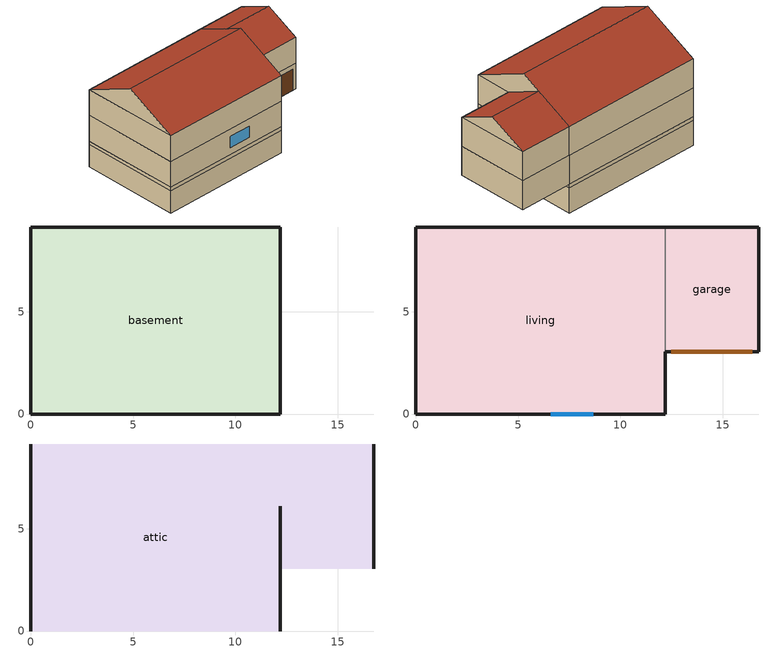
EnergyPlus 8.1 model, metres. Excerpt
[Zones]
basement
 floor ground (GrndUninsFinBFloor): 12.19,9.14 12.19,0 0,0 0,9.14 z-2.44
 wall outside (FBsmtRimJoist): 0,9.14 0,0 12.19,0 12.19,9.14 0,9.14 z-0.3:0
 wall ground (GrndInsFinWall): 0,0 12.19,0 12.19,9.14 0,9.14 0,0 z-2.44:-0.3
garage
 floor ground (GrndUninsUnfinGrgFloor): 16.76,9.14 16.76,3.05 12.19,3.05 12.19,9.14 z0
 wall outside (ExtUninsUnfinWall): 12.19,3.05 16.76,3.05 16.76,9.14 12.19,9.14 z0:2.44
 wall to living (RevUnfinInsFinWall): 12.19,9.14 12.19,3.05 z0:2.44
 door (GarageDoors): 12.49,3.05 16.45,3.05 z0:2
living
 floor to basement (FinUninsFinFloor): 12.19,9.14 12.19,0 0,0 0,9.14 z0
 floor to garage (UnfinInsFinFloor): 16.76,9.14 16.76,3.05 12.19,3.05 12.19,9.14 z2.44
 floor adiabatic (FinUninsFinFloor): 12.19,9.14 12.19,0 0,0 0,9.14 z2.44
 wall outside (ExtInsFinWall): 12.19,9.14 0,9.14 0,0 12.19,0 12.19,3.05 16.76,3.05 16.76,9.14 12.19,9.14 z2.44:4.88; 12.19,9.14 0,9.14 0,0 12.19,0 12.19,3.05 z0:2.44
 window (Sub Surface 1-Glass): 6.6,0 8.67,0 z0.66:1.72
 ceiling adiabatic (RevFinUninsFinFloor): 12.19,0 12.19,9.14 0,9.14 0,0 z2.44
attic
 floor to living (FinInsUnfinUAFloor): 12.19,9.14 12.19,0 0,0 0,9.14 z4.88; 16.76,9.14 16.76,3.05 12.19,3.05 12.19,9.14 z4.88
 wall outside (ExtUninsUnfinWall): 12.19,4.57,7.16 12.19,0,4.88 12.19,3.05,4.88 12.19,6.1,6.4; 0,4.57,7.16 0,9.14,4.88 0,0,4.88; 16.76,6.1,6.4 16.76,3.05,4.88 16.76,9.14,4.88
 roof outside (UnfinInsExtRoof): 12.19,4.57,7.16 12.19,9.14,4.88 0,9.14,4.88 0,4.57,7.16; 0,4.57,7.16 0,0,4.88 12.19,0,4.88 12.19,4.57,7.16; 16.76,6.1,6.4 16.76,9.14,4.88 12.19,9.14,4.88 12.19,6.1,6.4; 12.19,6.1,6.4 12.19,3.05,4.88 16.76,3.05,4.88 16.76,6.1,6.4
[Building]
simple residential geometry
[Site:Location]
Site 1: Latitude {deg}=39.74; Longitude {deg}=-105.18; Time Zone {hr}=-7; Elevation {m}=1829
[SizingPeriod:DesignDay] Day of Month=21; Dry-Bulb Temperature Range Modifier Type=DefaultMultipliers; Barometric Pressure {Pa}=81198; Rain Indicator=No; Snow Indicator=No; Daylight Saving Time Indicator=No
Name | Month | Day Type | Maximum Dry-Bulb Temperature {C} | Daily Dry-Bulb Temperature Range {deltaC} | Humidity Condition Type | Wetbulb or DewPoint at Maximum Dry-Bulb {C} | Wind Speed {m/s} | Wind Direction {deg} | Solar Model Indicator | ASHRAE Clear Sky Optical Depth for Beam Irradiance (taub) | ASHRAE Clear Sky Optical Depth for Diffuse Irradiance (taud) | Enthalpy at Maximum Dry-Bulb {J/kg} | Sky Clearness
Denver Centennial  Golden   N Ann Clg .4% Condns DB=>MWB | 7 | SummerDesignDay | 33 | 15.2 | Wetbulb | 15.7 | 4.9 | 0 | ASHRAETau | 0.424 | 2.025
Denver Centennial  Golden   N Ann Clg .4% Condns DP=>MDB | 7 | SummerDesignDay | 20.2 | 15.2 | Dewpoint | 16.1 | 4.9 | 0 | ASHRAETau | 0.424 | 2.025
Denver Centennial  Golden   N Ann Clg .4% Condns Enth=>MDB | 7 | SummerDesignDay | 27.3 | 15.2 | Enthalpy |  | 4.9 | 0 | ASHRAETau | 0.424 | 2.025 | 59700
Denver Centennial  Golden   N Ann Clg .4% Condns WB=>MDB | 7 | SummerDesignDay | 27.3 | 15.2 | Wetbulb | 18.4 | 4.9 | 0 | ASHRAETau | 0.424 | 2.025
Denver Centennial  Golden   N Ann Htg 99.6% Condns DB | 12 | WinterDesignDay | -18.8 | 0 | Wetbulb | -18.8 | 3 | 340 | ASHRAEClearSky |  |  |  | 0
Denver Centennial  Golden   N Ann Htg Wind 99.6% Condns WS=>MCDB | 12 | WinterDesignDay | 3.9 | 0 | Wetbulb | 3.9 | 12.2 | 340 | ASHRAEClearSky |  |  |  | 0
Denver Centennial  Golden   N Ann Hum_n 99.6% Condns DP=>MCDB | 12 | WinterDesignDay | -10.9 | 0 | Dewpoint | -21.6 | 3 | 340 | ASHRAEClearSky |  |  |  | 0
[Material]
Name | Roughness | Thickness {m} | Conductivity {W/m-K} | Density {kg/m3} | Specific Heat {J/kg-K} | Thermal Absorptance | Solar Absorptance | Visible Absorptance
AddforCTFCalc; Plywood-3_4in; Plywood-3_4in 1; Plywood-3_4in 2 | Rough | 0.01905 | 0.11544 | 512.591 | 1214.172 | 0.9 | 0.7 | 0.7
CarpetBareLayer; CarpetBareLayer 1 | Rough | 0.0127 | 0.0433377 | 54.4628 | 1339.776 | 0.9 | 0.9 | 0.7
Concrete-4in; Concrete-4in 1 | Rough | 0.1016 | 1.3112 | 2242.58 | 837.36 | 0.9 | 0.7 | 0.7
Concrete-8in | Rough | 0.2032 | 1.3112 | 2242.58 | 837.36 | 0.9 | 0.7 | 0.7
ExteriorFinish; ExteriorFinish 2 | Rough | 0.009525 | 0.0894213 | 177.805 | 1046.7 | 0.9 | 0.3 | 0.3
ExteriorFinish 1 | Rough | 0.009525 | 0.0901424 | 177.805 | 1046.7 | 0.9 | 0.3 | 0.3
FBsmtFurnitureMaterial | Rough | 0.1524 | 1.38528 | 640.739 | 1214.172 | 0.9 | 0.7 | 0.7
FBsmtJoistandCavity | Rough | 0.23495 | 0.584108 | 40.863 | 1209.66 | 0.9 | 0.7 | 0.7
FloorMass; FloorMass 1 | Rough | 0.015875 | 0.11544 | 544.628 | 1214.172 | 0.9 | 0.6 | 0.7
GarageDoorMaterial | Smooth | 0.0633984 | 0.0873133 | 512.591 | 1214.172 | 0.9 | 0.7 | 0.7
GarageFurnitureMaterial | Rough | 0.1524 | 0.11544 | 640.739 | 1214.172 | 0.9 | 0.7 | 0.7
GypsumBoard-1_2in; PartitionWallMass; PartitionWallMass 1 | Rough | 0.0127 | 0.160266 | 800.923 | 837.36 | 0.9 | 0.5 | 0.1
GypsumBoard-Ceiling; GypsumBoard-Ceiling 1 | Rough | 0.0254 | 0.160266 | 800.923 | 837.36 | 0.9 | 0.3 | 0.1
GypsumBoard-ExtWall | Rough | 0.0254 | 0.160266 | 800.923 | 837.36 | 0.9 | 0.5 | 0.1
IntFloorIns | Rough | 0.1397 | 1.90462 | 106.355 | 1151.63 | 0.9 | 0.7 | 0.7
IntWallIns | Rough | 0.0889 | 1.29846 | 128.864 | 1213.01 | 0.9 | 0.7 | 0.7
LivingFurnitureMaterial | Rough | 0.1524 | 0.11544 | 640.739 | 1214.172 | 0.9 | 0.6 | 0.1
Plywood-1_2in 1 | Rough | 0.0127 | 0.11544 | 512.591 | 1214.172 | 0.9 | 0.7 | 0.7
Plywood-3_2in | Rough | 0.0381 | 0.11544 | 512.591 | 1214.172 | 0.9 | 0.7 | 0.7
RoofingMaterial | Rough | 0.0094488 | 0.162689 | 1121.29 | 1465.38 | 0.91 | 0.85 | 0.85
Soil-12in; Soil-12in 1 | Rough | 0.3048 | 1.73073 | 1842.12 | 418.68 | 0.9 | 0.7 | 0.7
StudandAirFloor | Rough | 0.0889 | 0.448724 | 67.468 | 1211.59 | 0.9 | 0.7 | 0.7
StudandAirWall; StudandAirWall 1 | Rough | 0.0889 | 0.4425 | 48.9212 | 1210.47 | 0.9 | 0.7 | 0.7
StudandCavity | Rough | 0.0889 | 1.24766 | 128.864 | 1213.01 | 0.9 | 0.7 | 0.7
UARoofIns | Rough | 0.18415 | 9.5252 | 36.7699 | 1209.11 | 0.9 | 0.7 | 0.7
[Material:NoMass] Roughness=Rough; Thermal Absorptance=0.9; Solar Absorptance=0.7; Visible Absorptance=0.7
Name | Thermal Resistance {m2-K/W}
Adiabatic; FBaseFloor-FicR | 176.11
FBaseWall-FicR | 0.448517
[WindowMaterial:Shade]
CoolingShade: Solar Transmittance=0.999; Solar Reflectance=0.00099; Visible Transmittance=0.999; Visible Reflectance=0.00099; Infrared Hemispherical Emissivity=1e-005; Infrared Transmittance=0.999; Thickness {m}=0.0001; Conductivity {W/m-K}=10000; Shade to Glass Distance {m}=0.001; Top Opening Multiplier=0; Bottom Opening Multiplier=0; Left-Side Opening Multiplier=0; Right-Side Opening Multiplier=0; Airflow Permeability=0
[WindowMaterial:SimpleGlazingSystem]
Sub Surface 1-Win: U-Factor {W/m2-K}=0.38; Solar Heat Gain Coefficient=0.308
[WindowProperty:ShadingControl]
WindowShadingControl: Shading Type=InteriorShade; Shading Control Type=OnIfScheduleAllows; Schedule=WindowShadingSchedule; Shading Control Is Scheduled=Yes; Glare Control Is Active=No; Shading Device Material=CoolingShade
[Construction]
ExtInsFinWall: ExteriorFinish 1, StudandCavity, GypsumBoard-ExtWall
ExtUninsUnfinWall: ExteriorFinish 2, Plywood-1_2in 1, StudandAirWall
FBsmtFurniture: FBsmtFurnitureMaterial
FBsmtRimJoist: ExteriorFinish, Plywood-3_2in, FBsmtJoistandCavity, GypsumBoard-1_2in
FinInsUnfinUAFloor: GypsumBoard-Ceiling, AddforCTFCalc
FinUninsFinFloor: GypsumBoard-Ceiling 1, StudandAirFloor, Plywood-3_4in 1, FloorMass, CarpetBareLayer
FinUninsFinWall: PartitionWallMass 1, StudandAirWall 1, PartitionWallMass 1
GarageDoors: GarageDoorMaterial
GarageFurniture: GarageFurnitureMaterial
GrndInsFinWall: FBaseWall-FicR, Soil-12in, Concrete-8in, GypsumBoard-1_2in
GrndUninsFinBFloor: FBaseFloor-FicR, Soil-12in, Concrete-4in
GrndUninsUnfinGrgFloor: Adiabatic, Soil-12in 1, Concrete-4in 1
LivingFurniture: LivingFurnitureMaterial
RevFinUninsFinFloor: CarpetBareLayer, FloorMass, Plywood-3_4in 1, StudandAirFloor, GypsumBoard-Ceiling 1
RevUnfinInsFinWall: PartitionWallMass, IntWallIns
Sub Surface 1-Glass: Sub Surface 1-Win
UnfinInsExtRoof: RoofingMaterial, Plywood-3_4in, UARoofIns
UnfinInsFinFloor: IntFloorIns, Plywood-3_4in 2, FloorMass 1, CarpetBareLayer 1
[Zone]
Name | Part of Total Floor Area
attic; living | Yes
basement; garage
[InternalMass]
Name | Construction | Zone | Surface Area {m2}
basement FBsmtPartition | FinUninsFinWall | basement | 111.484
basement FBsmtSpaceFurniture | FBsmtFurniture | basement | 44.5935
first floor garage GarageSpaceFurniture | GarageFurniture | garage | 2.78709
Space 2 LivingPartition | FinUninsFinWall | living | 111.484
Space 2 LivingSpaceFurniture | LivingFurniture | living | 44.5935
[ZoneInfiltration:FlowCoefficient]
Living Infiltration: Zone=living; Schedule=AlwaysOn; Flow Coefficient=1; Stack Coefficient=1; Pressure Exponent=1; Wind Coefficient=1; Shelter Factor=1
[ZoneVentilation:DesignFlowRate]
Natural Ventilation: Zone or ZoneList=living; Schedule=NatVent; Design Flow Rate Calculation Method=Flow/Zone; Design Flow Rate {m3/s}=0.001; Ventilation Type=Natural; Fan Pressure Rise {Pa}=0; Fan Total Efficiency=1; Constant Term Coefficient=1; Temperature Term Coefficient=0; Velocity Term Coefficient=0; Velocity Squared Term Coefficient=0
[EnergyManagementSystem:Sensor]
Name | Output:Variable or Output:Meter Index Key | Output:Variable or Output:Meter
Tout | living | Zone Outdoor Air Drybulb Temperature
Hout |  | Site Outdoor Air Enthalpy
Pbar |  | Site Outdoor Air Barometric Pressure
Tin | living | Zone Mean Air Temperature
TWin | living | Zone Mean Air Humidity Ratio
Wout |  | Site Outdoor Air Humidity Ratio
Vwind |  | Site Wind Speed
WH_sch | AlwaysOn | Schedule Value
Range_sch | RangeHood | Schedule Value
Bath_sch | BathExhaust | Schedule Value
Clothes_dryer_sch | ClothesDryerExhaust | Schedule Value
NVAvail | NatVent | Schedule Value
NVSP | NatVentTemp | Schedule Value
[EnergyManagementSystem:Actuator] Actuated Component Control Type=Air Exchange Flow Rate
Name | Actuated Component Unique | Actuated Component Type
NatVentFlow | Natural Ventilation | Zone Ventilation
InfilFlow | Living Infiltration | Zone Infiltration
[EnergyManagementSystem:Program]
InfiltrationProgram: Set Tdiff = Tin - Tout; Set DeltaT = @Abs Tdiff; Set c = 0.0948519449751145; Set Cs = 0.0740215631280975; Set Cw = 0.138955764532592; Set n = 0.67; Set sft = 0.5039400176752; Set Qn = (((c*Cs*(DeltaT^n))^2)+(((c*Cw)*((sft*Vwind)^(2*n)))^2))^0.5; Set Tdiff = Tin - Tout; Set DeltaT = @Abs Tdiff; Set QWH = WH_sch*0.0142770567895369; Set Qrange = Range_sch*0.04719474432; Set Qdryer = Clothes_dryer_sch*0.0; Set Qbath = Bath_sch*0.04719474432; Set QhpwhOut = 0; Set QhpwhIn = 0; Set QductsOut = DuctLeakExhaustFanEquivalent; Set QductsIn = DuctLeakSupplyFanEquivalent; Set Qout = QWH+Qrange+Qbath+Qdryer+QhpwhOut+QductsOut; Set Qin = QhpwhIn+QductsIn; Set Qu = @Abs (Qout - Qin); Set Qb = QWH + @Min Qout Qin; Set faneff_wh = 0.4719474432; Set WholeHouseFanPowerOverride= (QWH*300)/faneff_wh; Set faneff_sp = 0.4719474432; Set RangeHoodFanPowerOverride = (Qrange*300)/faneff_sp; Set BathExhaustFanPowerOverride = (Qbath*300)/faneff_sp; Set Infilflow = ((Qu^2) + (Qn^2))^0.5; Set Q_acctd_for_elsewhere = QhpwhOut + QhpwhIn + QductsOut + QductsIn; Set InfMechVent = Qb + Infilflow - Q_acctd_for_elsewhere
LocalWindSpeedProgram: Set VwindL = Vwind*0.559933352972444
NaturalVentilationProgram: Set Tdiff = Tin - Tout; Set DeltaT = @Abs Tdiff; Set Phiout = @RhFnTdbWPb Tout Wout Pbar; Set Hin = @HFnTdbRhPb Tin Phiin Pbar; Set NVArea = 11092.06555776; Set Cs = 0.000179260407789233; Set Cw = 0.000282172823793867; Set MaxNV = 3.39802159104; Set MaxHR = 0.0115; Set MaxRH = 0.7; Set SGNV = (NVAvail*NVArea)*((((Cs*DeltaT)+(Cw*(Vwind^2)))^0.5)/1000); If Wout < MaxHR && Phiout < MaxRH && Tin > NVSP; Set NVadj1 = (Tin - NVSP)/(Tin - Tout); Set NVadj2 = @Min NVadj1 1; Set NVadj3 = @Max NVadj2 0; Set NVadj = SGNV*NVadj3; Set NatVentFlow = @Min NVadj MaxNV; Else; Set NatVentFlow = 0; EndIf
[EnergyManagementSystem:OutputVariable] Type of Data in Variable=Averaged; Update Frequency=ZoneTimestep; Units=m3/s
Name | EMS Variable | EMS Program or Subroutine
Zone Infil/MechVent Flow Rate | InfMechVent | InfiltrationProgram
Whole House Fan Vent Flow Rate | QWH | InfiltrationProgram
Range Hood Fan Vent Flow Rate | Qrange | InfiltrationProgram
Bath Exhaust Fan Vent Flow Rate | Qbath | InfiltrationProgram
Clothes Dryer Exhaust Fan Vent Flow Rate | Qdryer | InfiltrationProgram
Local Wind Speed | VwindL | LocalWindSpeedProgram
Zone Natural Ventilation Flow Rate | NatVentFlow | NaturalVentilationProgram
[EnergyManagementSystem:ProgramCallingManager]
AirflowCalculator: BeginTimestepBeforePredictor; InfiltrationProgram; NaturalVentilationProgram; LocalWindSpeedProgram
[Schedule:Day:Interval]
Schedule Day 5: No, 24:00, 0
WindowShadingSchedule01d; WindowShadingSchedule02d; WindowShadingSchedule12d; WindowShadingScheduleWinter: No, 01:00, 0, 02:00, 0, 03:00, 0, 04:00, 0, 05:00, 0, 06:00, 0, 07:00, 0, 08:00, 0, 09:00, 0, 10:00, 0, 11:00, 0, 12:00, 0, 13:00, 0, 14:00, 0, 15:00, 0, 16:00, 0, 17:00, 0, 18:00, 0, 19:00, 0, 20:00, 0, 21:00, 0, 22:00, 0, 23:00, 0, 24:00, 0
WindowShadingSchedule03d; WindowShadingSchedule04d; WindowShadingSchedule05d; WindowShadingSchedule06d; WindowShadingSchedule07d; WindowShadingSchedule08d; WindowShadingSchedule09d; WindowShadingSchedule10d; WindowShadingSchedule11d; WindowShadingScheduleSummer: No, 01:00, 1, 02:00, 1, 03:00, 1, 04:00, 1, 05:00, 1, 06:00, 1, 07:00, 1, 08:00, 1, 09:00, 1, 10:00, 1, 11:00, 1, 12:00, 1, 13:00, 1, 14:00, 1, 15:00, 1, 16:00, 1, 17:00, 1, 18:00, 1, 19:00, 1, 20:00, 1, 21:00, 1, 22:00, 1, 23:00, 1, 24:00, 1
[Schedule:Week:Daily]
Schedule:Week:Daily {cc13c988-7a1d-4e3c-852a-89a1f07767a5}: WindowShadingSchedule01d, WindowShadingSchedule01d, WindowShadingSchedule01d, WindowShadingSchedule01d, WindowShadingSchedule01d, WindowShadingSchedule01d, WindowShadingSchedule01d, Schedule Day 5, WindowShadingScheduleSummer, WindowShadingScheduleWinter, Schedule Day 5, Schedule Day 5
Schedule:Week:Daily {8f05d7a8-62f2-417e-8d79-5a73b51e4d46}: WindowShadingSchedule01d, WindowShadingSchedule01d, WindowShadingSchedule01d, WindowShadingSchedule02d, WindowShadingSchedule02d, WindowShadingSchedule02d, WindowShadingSchedule02d, Schedule Day 5, WindowShadingScheduleSummer, WindowShadingScheduleWinter, Schedule Day 5, Schedule Day 5
Schedule:Week:Daily {1e0185e5-32dc-4cea-811c-86397a0f2da0}: WindowShadingSchedule02d, WindowShadingSchedule02d, WindowShadingSchedule02d, WindowShadingSchedule02d, WindowShadingSchedule02d, WindowShadingSchedule02d, WindowShadingSchedule02d, Schedule Day 5, WindowShadingScheduleSummer, WindowShadingScheduleWinter, Schedule Day 5, Schedule Day 5
Schedule:Week:Daily {727577a5-e831-4310-b644-5f81316ed048}: WindowShadingSchedule02d, WindowShadingSchedule02d, WindowShadingSchedule02d, WindowShadingSchedule03d, WindowShadingSchedule03d, WindowShadingSchedule03d, WindowShadingSchedule03d, Schedule Day 5, WindowShadingScheduleSummer, WindowShadingScheduleWinter, Schedule Day 5, Schedule Day 5
Schedule:Week:Daily {addda0ec-55b3-4fe5-a556-bb7204c986e6}: WindowShadingSchedule03d, WindowShadingSchedule03d, WindowShadingSchedule03d, WindowShadingSchedule03d, WindowShadingSchedule03d, WindowShadingSchedule03d, WindowShadingSchedule03d, Schedule Day 5, WindowShadingScheduleSummer, WindowShadingScheduleWinter, Schedule Day 5, Schedule Day 5
Schedule:Week:Daily {a683d496-d5e2-4fcb-8ac9-2d0b526dc30a}: WindowShadingSchedule03d, WindowShadingSchedule03d, WindowShadingSchedule03d, WindowShadingSchedule03d, WindowShadingSchedule03d, WindowShadingSchedule03d, WindowShadingSchedule04d, Schedule Day 5, WindowShadingScheduleSummer, WindowShadingScheduleWinter, Schedule Day 5, Schedule Day 5
Schedule:Week:Daily {1f03730d-1b57-4eae-8408-81b3b92fa805}: WindowShadingSchedule04d, WindowShadingSchedule04d, WindowShadingSchedule04d, WindowShadingSchedule04d, WindowShadingSchedule04d, WindowShadingSchedule04d, WindowShadingSchedule04d, Schedule Day 5, WindowShadingScheduleSummer, WindowShadingScheduleWinter, Schedule Day 5, Schedule Day 5
Schedule:Week:Daily {b9f0d14f-45b6-4c27-9973-8a5db0bdd230}: WindowShadingSchedule04d, WindowShadingSchedule05d, WindowShadingSchedule05d, WindowShadingSchedule05d, WindowShadingSchedule05d, WindowShadingSchedule05d, WindowShadingSchedule05d, Schedule Day 5, WindowShadingScheduleSummer, WindowShadingScheduleWinter, Schedule Day 5, Schedule Day 5
Schedule:Week:Daily {6ee3f8d3-0a72-4aae-bc74-7fc29ab22734}: WindowShadingSchedule05d, WindowShadingSchedule05d, WindowShadingSchedule05d, WindowShadingSchedule05d, WindowShadingSchedule05d, WindowShadingSchedule05d, WindowShadingSchedule05d, Schedule Day 5, WindowShadingScheduleSummer, WindowShadingScheduleWinter, Schedule Day 5, Schedule Day 5
Schedule:Week:Daily {8f2a6a68-74bf-43cd-b6cf-1e53877c2d92}: WindowShadingSchedule05d, WindowShadingSchedule05d, WindowShadingSchedule05d, WindowShadingSchedule05d, WindowShadingSchedule06d, WindowShadingSchedule06d, WindowShadingSchedule06d, Schedule Day 5, WindowShadingScheduleSummer, WindowShadingScheduleWinter, Schedule Day 5, Schedule Day 5
Schedule:Week:Daily {e38c0eaf-aa7c-4399-980c-d32104564def}: WindowShadingSchedule06d, WindowShadingSchedule06d, WindowShadingSchedule06d, WindowShadingSchedule06d, WindowShadingSchedule06d, WindowShadingSchedule06d, WindowShadingSchedule06d, Schedule Day 5, WindowShadingScheduleSummer, WindowShadingScheduleWinter, Schedule Day 5, Schedule Day 5
Schedule:Week:Daily {5597e369-6994-4c98-bb48-99a18d9fae6d}: WindowShadingSchedule06d, WindowShadingSchedule06d, WindowShadingSchedule06d, WindowShadingSchedule06d, WindowShadingSchedule06d, WindowShadingSchedule06d, WindowShadingSchedule07d, Schedule Day 5, WindowShadingScheduleSummer, WindowShadingScheduleWinter, Schedule Day 5, Schedule Day 5
Schedule:Week:Daily {a1071e3c-e110-406c-87a6-f2d1b35eed6e}: WindowShadingSchedule07d, WindowShadingSchedule07d, WindowShadingSchedule07d, WindowShadingSchedule07d, WindowShadingSchedule07d, WindowShadingSchedule07d, WindowShadingSchedule07d, Schedule Day 5, WindowShadingScheduleSummer, WindowShadingScheduleWinter, Schedule Day 5, Schedule Day 5
Schedule:Week:Daily {9020bb92-63f9-4529-80ca-83c56a65c96a}: WindowShadingSchedule07d, WindowShadingSchedule07d, WindowShadingSchedule08d, WindowShadingSchedule08d, WindowShadingSchedule08d, WindowShadingSchedule08d, WindowShadingSchedule08d, Schedule Day 5, WindowShadingScheduleSummer, WindowShadingScheduleWinter, Schedule Day 5, Schedule Day 5
Schedule:Week:Daily {836adc98-2ab6-46a4-a62f-63eedacd9b8d}: WindowShadingSchedule08d, WindowShadingSchedule08d, WindowShadingSchedule08d, WindowShadingSchedule08d, WindowShadingSchedule08d, WindowShadingSchedule08d, WindowShadingSchedule08d, Schedule Day 5, WindowShadingScheduleSummer, WindowShadingScheduleWinter, Schedule Day 5, Schedule Day 5
Schedule:Week:Daily {5d73e4a3-53db-4071-8334-f2a8e1a72237}: WindowShadingSchedule08d, WindowShadingSchedule08d, WindowShadingSchedule08d, WindowShadingSchedule08d, WindowShadingSchedule08d, WindowShadingSchedule09d, WindowShadingSchedule09d, Schedule Day 5, WindowShadingScheduleSummer, WindowShadingScheduleWinter, Schedule Day 5, Schedule Day 5
Schedule:Week:Daily {424b36ce-1edd-4a37-b38f-369a7f89acc1}: WindowShadingSchedule09d, WindowShadingSchedule09d, WindowShadingSchedule09d, WindowShadingSchedule09d, WindowShadingSchedule09d, WindowShadingSchedule09d, WindowShadingSchedule09d, Schedule Day 5, WindowShadingScheduleSummer, WindowShadingScheduleWinter, Schedule Day 5, Schedule Day 5
Schedule:Week:Daily {9883d7ff-5235-448b-991a-e3657dc340f4}: WindowShadingSchedule10d, WindowShadingSchedule10d, WindowShadingSchedule10d, WindowShadingSchedule10d, WindowShadingSchedule10d, WindowShadingSchedule10d, WindowShadingSchedule10d, Schedule Day 5, WindowShadingScheduleSummer, WindowShadingScheduleWinter, Schedule Day 5, Schedule Day 5
Schedule:Week:Daily {b62b620b-4dbd-4cea-af66-ba4c578bc071}: WindowShadingSchedule10d, WindowShadingSchedule10d, WindowShadingSchedule10d, WindowShadingSchedule11d, WindowShadingSchedule11d, WindowShadingSchedule11d, WindowShadingSchedule11d, Schedule Day 5, WindowShadingScheduleSummer, WindowShadingScheduleWinter, Schedule Day 5, Schedule Day 5
Schedule:Week:Daily {3e01ed3e-977b-4743-81a6-11d577c4813c}: WindowShadingSchedule11d, WindowShadingSchedule11d, WindowShadingSchedule11d, WindowShadingSchedule11d, WindowShadingSchedule11d, WindowShadingSchedule11d, WindowShadingSchedule11d, Schedule Day 5, WindowShadingScheduleSummer, WindowShadingScheduleWinter, Schedule Day 5, Schedule Day 5
Schedule:Week:Daily {4586dd9c-a987-4889-8f4c-3834d996d369}: WindowShadingSchedule11d, WindowShadingSchedule11d, WindowShadingSchedule11d, WindowShadingSchedule11d, WindowShadingSchedule11d, WindowShadingSchedule12d, WindowShadingSchedule12d, Schedule Day 5, WindowShadingScheduleSummer, WindowShadingScheduleWinter, Schedule Day 5, Schedule Day 5
Schedule:Week:Daily {6a5a4482-59a7-40c6-9dca-2fb571e6a359}: WindowShadingSchedule12d, WindowShadingSchedule12d, WindowShadingSchedule12d, WindowShadingSchedule12d, WindowShadingSchedule12d, WindowShadingSchedule12d, WindowShadingSchedule12d, Schedule Day 5, WindowShadingScheduleSummer, WindowShadingScheduleWinter, Schedule Day 5, Schedule Day 5
[Schedule:Year]
WindowShadingSchedule: Schedule:Week:Daily {cc13c988-7a1d-4e3c-852a-89a1f07767a5}, 1, 1, 1, 28, Schedule:Week:Daily {8f05d7a8-62f2-417e-8d79-5a73b51e4d46}, 1, 29, 2, 4, Schedule:Week:Daily {1e0185e5-32dc-4cea-811c-86397a0f2da0}, 2, 5, 2, 25, Schedule:Week:Daily {727577a5-e831-4310-b644-5f81316ed048}, 2, 26, 3, 4, Schedule:Week:Daily {addda0ec-55b3-4fe5-a556-bb7204c986e6}, 3, 5, 3, 25, Schedule:Week:Daily {a683d496-d5e2-4fcb-8ac9-2d0b526dc30a}, 3, 26, 4, 1, Schedule:Week:Daily {1f03730d-1b57-4eae-8408-81b3b92fa805}, 4, 2, 4, 29, Schedule:Week:Daily {b9f0d14f-45b6-4c27-9973-8a5db0bdd230}, 4, 30, 5, 6, Schedule:Week:Daily {6ee3f8d3-0a72-4aae-bc74-7fc29ab22734}, 5, 7, 5, 27, Schedule:Week:Daily {8f2a6a68-74bf-43cd-b6cf-1e53877c2d92}, 5, 28, 6, 3, Schedule:Week:Daily {e38c0eaf-aa7c-4399-980c-d32104564def}, 6, 4, 6, 24, Schedule:Week:Daily {5597e369-6994-4c98-bb48-99a18d9fae6d}, 6, 25, 7, 1, Schedule:Week:Daily {a1071e3c-e110-406c-87a6-f2d1b35eed6e}, 7, 2, 7, 29, Schedule:Week:Daily {9020bb92-63f9-4529-80ca-83c56a65c96a}, 7, 30, 8, 5, Schedule:Week:Daily {836adc98-2ab6-46a4-a62f-63eedacd9b8d}, 8, 6, 8, 26, Schedule:Week:Daily {5d73e4a3-53db-4071-8334-f2a8e1a72237}, 8, 27, 9, 2, Schedule:Week:Daily {424b36ce-1edd-4a37-b38f-369a7f89acc1}, 9, 3, 9, 30, Schedule:Week:Daily {9883d7ff-5235-448b-991a-e3657dc340f4}, 10, 1, 10, 28, Schedule:Week:Daily {b62b620b-4dbd-4cea-af66-ba4c578bc071}, 10, 29, 11, 4, Schedule:Week:Daily {3e01ed3e-977b-4743-81a6-11d577c4813c}, 11, 5, 11, 25, Schedule:Week:Daily {4586dd9c-a987-4889-8f4c-3834d996d369}, 11, 26, 12, 2, Schedule:Week:Daily {6a5a4482-59a7-40c6-9dca-2fb571e6a359}, 12, 3, 12, 31
BathExhaust: BathExhaustWk, 1, 1, 12, 31
ClothesDryerExhaust: ClothesDryerExhaustWk, 1, 1, 12, 31
RangeHood: RangeHoodWk, 1, 1, 12, 31
NatVent: NatVent-Week, 1, 1, 1, 31, NatVent-Week, 2, 1, 2, 28, NatVent-Week, 3, 1, 3, 31, NatVent-Week, 4, 1, 4, 30, NatVent-Week, 5, 1, 5, 31, NatVent-Week, 6, 1, 6, 30, NatVent-Week, 7, 1, 7, 31, NatVent-Week, 8, 1, 8, 31, NatVent-Week, 9, 1, 9, 30, NatVent-Week, 10, 1, 10, 31, NatVent-Week, 11, 1, 11, 30, NatVent-Week, 12, 1, 12, 31
NatVentTemp: NatVentHtgSsnTempWeek, 1, 1, 1, 31, NatVentHtgSsnTempWeek, 2, 1, 2, 28, NatVentHtgSsnTempWeek, 3, 1, 3, 31, NatVentHtgSsnTempWeek, 4, 1, 4, 30, NatVentHtgSsnTempWeek, 5, 1, 5, 31, NatVentOvlpSsnTempWeek, 6, 1, 6, 30, NatVentOvlpSsnTempWeek, 7, 1, 7, 31, NatVentClgSsnTempWeek, 8, 1, 8, 31, NatVentOvlpSsnTempWeek, 9, 1, 9, 30, NatVentHtgSsnTempWeek, 10, 1, 10, 31, NatVentHtgSsnTempWeek, 11, 1, 11, 30, NatVentHtgSsnTempWeek, 12, 1, 12, 31
[Schedule:Constant]
AlwaysOn: Hourly Value=1
[Schedule:Day:Hourly]
BathExhaustDay: 0, 0, 0, 0, 0, 0, 1, 0, 0, 0, 0, 0, 0, 0, 0, 0, 0, 0, 0, 0, 0, 0, 0, 0
ClothesDryerExhaustDay: 0, 0, 0, 0, 0, 0, 0, 0, 0, 0, 1, 0, 0, 0, 0, 0, 0, 0, 0, 0, 0, 0, 0, 0
RangeHoodDay: 0, 0, 0, 0, 0, 0, 0, 0, 0, 0, 0, 0, 0, 0, 0, 0, 0, 1, 0, 0, 0, 0, 0, 0
NatVentOn-Day: 1, 1, 1, 1, 1, 1, 1, 1, 1, 1, 1, 1, 1, 1, 1, 1, 1, 1, 1, 1, 1, 1, 1, 1
NatVentOff-Day: 0, 0, 0, 0, 0, 0, 0, 0, 0, 0, 0, 0, 0, 0, 0, 0, 0, 0, 0, 0, 0, 0, 0, 0
NatVentHtgSsnTempWkDay; NatVentHtgSsnTempWkEnd: 23.8889, 23.8889, 23.8889, 23.8889, 23.8889, 23.8889, 23.8889, 23.8889, 23.8889, 23.8889, 23.8889, 23.8889, 23.8889, 23.8889, 23.8889, 23.8889, 23.8889, 23.8889, 23.8889, 23.8889, 23.8889, 23.8889, 23.8889, 23.8889
NatVentClgSsnTempWkDay; NatVentClgSsnTempWkEnd; NatVentOvlpSsnTempWkDay; NatVentOvlpSsnTempWkEnd: 22.2222, 22.2222, 22.2222, 22.2222, 22.2222, 22.2222, 22.2222, 22.2222, 22.2222, 22.2222, 22.2222, 22.2222, 22.2222, 22.2222, 22.2222, 22.2222, 22.2222, 22.2222, 22.2222, 22.2222, 22.2222, 22.2222, 22.2222, 22.2222
[Schedule:Week:Compact]
BathExhaustWk: For: Weekdays, BathExhaustDay, For: CustomDay1, BathExhaustDay, For: CustomDay2, BathExhaustDay, For: AllOtherDays, BathExhaustDay
ClothesDryerExhaustWk: For: Weekdays, ClothesDryerExhaustDay, For: CustomDay1, ClothesDryerExhaustDay, For: CustomDay2, ClothesDryerExhaustDay, For: AllOtherDays, ClothesDryerExhaustDay
RangeHoodWk: For: Weekdays, RangeHoodDay, For: CustomDay1, RangeHoodDay, For: CustomDay2, RangeHoodDay, For: AllOtherDays, RangeHoodDay
NatVent-Week: For: Weekdays, NatVentOn-Day, For: CustomDay1, NatVentOn-Day, For: CustomDay2, NatVentOn-Day, For: AllOtherDays, NatVentOff-Day
NatVentClgSsnTempWeek: For: Weekdays, NatVentClgSsnTempWkDay, For: CustomDay1, NatVentClgSsnTempWkDay, For: CustomDay2, NatVentClgSsnTempWkEnd, For: AllOtherDays, NatVentClgSsnTempWkEnd
NatVentHtgSsnTempWeek: For: Weekdays, NatVentHtgSsnTempWkDay, For: CustomDay1, NatVentHtgSsnTempWkDay, For: CustomDay2, NatVentHtgSsnTempWkEnd, For: AllOtherDays, NatVentHtgSsnTempWkEnd
NatVentOvlpSsnTempWeek: For: Weekdays, NatVentOvlpSsnTempWkDay, For: CustomDay1, NatVentOvlpSsnTempWkDay, For: CustomDay2, NatVentOvlpSsnTempWkEnd, For: AllOtherDays, NatVentOvlpSsnTempWkEnd
